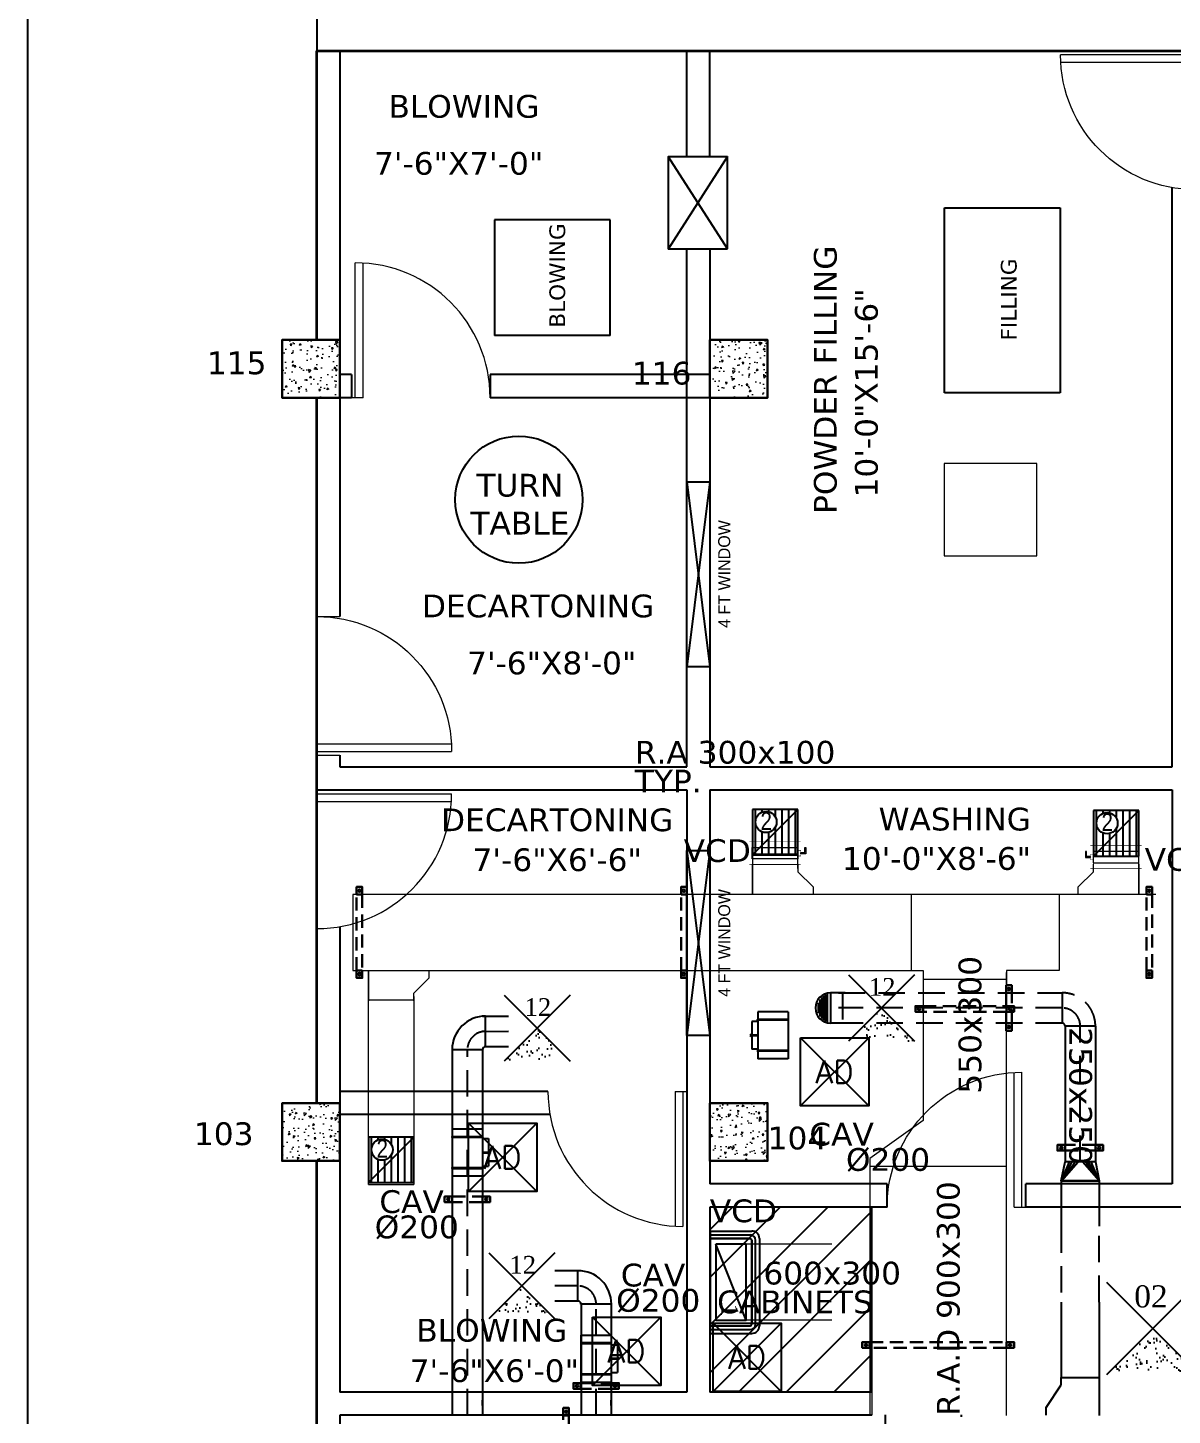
# Model space of a CAD drawing. Header units: millimetres. Extents: x -5691 to 68617, y -23008 to 84113.
# Drawn here: x -2286 to 5258, y 44729 to 53873 of the extents above; entities that cross this region are included whole.
import ezdxf
from ezdxf.enums import TextEntityAlignment as Align

# ---------------------------------------------------------------- set-up
doc = ezdxf.new("R2010")
doc.units = ezdxf.units.MM
doc.header["$LTSCALE"] = 700
doc.header["$MEASUREMENT"] = 0
doc.set_wipeout_variables(frame=1)
doc.linetypes.add('HIDDEN', pattern=[0.375, 0.25, -0.125])
for name, color, linetype in [('Access Door', 7, 'Continuous'), ('architactur xref$0$COLUMN', 8, 'Continuous'), ('architactur xref$0$COLUMN HATCH', 8, 'Continuous'), ('architactur xref$0$OUTER LINE', 8, 'Continuous'), ('architactur xref$0$TEXT', 8, 'Continuous'), ('architactur xref$0$WALL', 8, 'Continuous'), ('architactur xref$0$WINDOOW', 8, 'Continuous'), ('CAV', 4, 'Continuous'), ('duct size', 7, 'Continuous'), ('M-AC-DIFFUSER', 3, 'Continuous'), ('rcp$0$DIF 02', 74, 'Continuous'), ('rcp$0$DIF 12', 84, 'Continuous'), ('rcp$0$DIF 46', 74, 'Continuous'), ('rcp$0$Low pickup 500x200', 10, 'Continuous'), ('rcp$0$Return grill 300x300', 5, 'Continuous'), ('rcp$0$RETURN GRILL-600x300', 5, 'Continuous'), ('rcp$0$X-REF', 8, 'Continuous'), ('Supply Ahu-03', 3, 'Continuous'), ('Supply Ahu-04', 3, 'Continuous'), ('Supply Ahu-05', 3, 'Continuous'), ('X-REF', 8, 'Continuous')]:
    doc.layers.add(name, color=color, linetype=linetype)
for name, color, linetype, lineweight in [('architactur xref$0$AR. COLUMN', 8, 'Continuous', 30), ('architactur xref$0$AR. R.C.C HATCH', 8, 'Continuous', 9), ('Return AHU-02', 1, 'Continuous', 20), ('SA-HANGERS', 21, 'Continuous', 30), ('VCD', 1, 'Continuous', 20)]:
    doc.layers.add(name, color=color, linetype=linetype, lineweight=lineweight)
doc.styles.add('AC-TEXT', font='ROMANS.SHX', dxfattribs={"height": 200})
doc.styles.add('architactur xref$0$H St Bt', font='stylu.ttf')
doc.styles.add('architactur xref$0$VERDANA', font='verdana.ttf')
doc.styles.add('rcp$0$style1', font='ARIALN.TTF')
doc.styles.add('rcp$0$TECHNICBOLD', font='times.ttf', dxfattribs={"height": 10})
doc.styles.add('VERDANA', font='verdana.ttf')

# ---------------------------------------------------------------- blocks, each defined once
blk = doc.blocks.new('*U65')
for p, q in [((0, 0), (0, 37)), ((947.9, 0), (947.9, 37))]:
    blk.add_line(p, q)
for points in [[(0, 0), (-50, 0), (-50, 37), (0, 37)], [(947.9, 37), (997.9, 37), (997.9, 0), (947.9, 0)]]:
    blk.add_lwpolyline(points)
at = {"linetype": 'HIDDEN', "ltscale": 0.5}
for points in [[(0, 37), (947.9, 37)], [(947.9, 0), (0, 0)]]:
    blk.add_lwpolyline(points, dxfattribs=at)
for centre in [(-25, 18.5), (972.9, 18.5)]:
    blk.add_circle(centre, 8.44)
blk = doc.blocks.new('*U70')
for p, q in [((0, 0), (0, 37)), ((500, 0), (500, 37))]:
    blk.add_line(p, q)
for points in [[(0, 0), (-50, 0), (-50, 37), (0, 37)], [(500, 37), (550, 37), (550, 0), (500, 0)]]:
    blk.add_lwpolyline(points)
at = {"linetype": 'HIDDEN', "ltscale": 0.5}
for points in [[(0, 37), (500, 37)], [(500, 0), (0, 0)]]:
    blk.add_lwpolyline(points, dxfattribs=at)
for centre in [(-25, 18.5), (525, 18.5)]:
    blk.add_circle(centre, 8.44)
blk = doc.blocks.new('*U71')
for p, q in [((0, 0), (0, 37)), ((550, 0), (550, 37))]:
    blk.add_line(p, q)
for points in [[(0, 0), (-50, 0), (-50, 37), (0, 37)], [(550, 37), (600, 37), (600, 0), (550, 0)]]:
    blk.add_lwpolyline(points)
at = {"linetype": 'HIDDEN', "ltscale": 0.5}
for points in [[(0, 37), (550, 37)], [(550, 0), (0, 0)]]:
    blk.add_lwpolyline(points, dxfattribs=at)
for centre in [(-25, 18.5), (575, 18.5)]:
    blk.add_circle(centre, 8.44)
blk = doc.blocks.new('*U72')
for p, q in [((0, 0), (0, 37)), ((900, 0), (900, 37))]:
    blk.add_line(p, q)
for points in [[(0, 0), (-50, 0), (-50, 37), (0, 37)], [(900, 37), (950, 37), (950, 0), (900, 0)]]:
    blk.add_lwpolyline(points)
at = {"linetype": 'HIDDEN', "ltscale": 0.5}
for points in [[(0, 37), (900, 37)], [(900, 0), (0, 0)]]:
    blk.add_lwpolyline(points, dxfattribs=at)
for centre in [(-25, 18.5), (925, 18.5)]:
    blk.add_circle(centre, 8.44)
blk = doc.blocks.new('*U81')
for p, q in [((0, 0), (0, 37)), ((200, 0), (200, 37))]:
    blk.add_line(p, q)
for points in [[(0, 0), (-50, 0), (-50, 37), (0, 37)], [(200, 37), (250, 37), (250, 0), (200, 0)]]:
    blk.add_lwpolyline(points)
at = {"linetype": 'HIDDEN', "ltscale": 0.5}
for points in [[(0, 37), (200, 37)], [(200, 0), (0, 0)]]:
    blk.add_lwpolyline(points, dxfattribs=at)
for centre in [(-25, 18.5), (225, 18.5)]:
    blk.add_circle(centre, 8.44)
blk = doc.blocks.new('*U82')
for p, q in [((0, 0), (0, 37)), ((200, 0), (200, 37))]:
    blk.add_line(p, q)
for points in [[(0, 0), (-50, 0), (-50, 37), (0, 37)], [(200, 37), (250, 37), (250, 0), (200, 0)]]:
    blk.add_lwpolyline(points)
at = {"linetype": 'HIDDEN', "ltscale": 0.5}
for points in [[(0, 37), (200, 37)], [(200, 0), (0, 0)]]:
    blk.add_lwpolyline(points, dxfattribs=at)
for centre in [(-25, 18.5), (225, 18.5)]:
    blk.add_circle(centre, 8.44)
blk = doc.blocks.new('A$C4D301BEB')
for p, q in [((-310, 200), (-260, 200)), ((-310, 0), (-310, 200)), ((-260, 0), (-260, 200)), ((-255, 200), (-55, 200)), ((-255, 0), (-255, 200)), ((-246, 200), (-246, 240)), ((-246, 240), (-64, 240)), ((-165, 242.2), (-155, 252.2)), ((-163.6, 240.8), (-165, 242.2)), ((-163.6, 240.8), (-157, 247.4)), ((-157, 200), (-157, 247.4)), ((-155, 252.2), (-145, 242.2)), ((-153, 200), (-153, 247.4)), ((-153, 247.4), (-146.4, 240.8)), ((-146.4, 240.8), (-145, 242.2)), ((-64, 200), (-64, 240)), ((-55, 0), (-55, 200)), ((-50, 200), (0, 200)), ((-50, 0), (-50, 200)), ((-50, 0), (-50, 200)), ((0, 0), (0, 200)), ((-310, 0), (-260, 0)), ((-255, 0), (-55, 0)), ((-50, 0), (0, 0))]:
    blk.add_line(p, q)
for centre, start, end in [((-257.5, 199.1), 19.43656, 160.56344), ((-52.5, 199.1), 19.43656, 160.56344), ((-257.5, 0.9), 199.43656, 340.56344), ((-52.5, 0.9), 199.43656, 340.56344)]:
    blk.add_arc(centre, 2.65, start, end)
blk = doc.blocks.new('architactur xref$0$D1')
at = {"layer": 'architactur xref$0$WINDOOW', "color": 0, "lineweight": 0}
for p, q in [((2995.31, -11647.76), (2960.36, -11647.76)), ((2995.31, -11647.76), (2995.31, -11650.76)), ((2995.31, -11649.76), (2960.31, -11649.76))]:
    blk.add_line(p, q, dxfattribs=at)
blk.add_arc((2995.31, -11649.76), 35, 90, 180, dxfattribs=at)
blk = doc.blocks.new('architactur xref$0$blocking')
at = {"layer": 'architactur xref$0$WINDOOW', "color": 0, "lineweight": 0}
for p, q in [((-14271.08, 16546.94), (-14271.08, 16570.94)), ((-14271.08, 16570.94), (-14247.08, 16570.94)), ((-14247.08, 16570.94), (-14247.08, 16546.94)), ((-14247.08, 16546.94), (-14271.08, 16546.94))]:
    blk.add_line(p, q, dxfattribs=at)
blk = doc.blocks.new('*U198')
at = {"layer": 'architactur xref$0$WALL', "color": 0}
for p, q in [((60520.06, 48188.77), (60526.06, 48188.77)), ((60520.06, 48140.77), (60520.06, 48188.77)), ((60526.06, 48188.77), (60520.06, 48140.77)), ((60520.06, 48188.77), (60526.06, 48140.77)), ((60526.06, 48188.77), (60526.06, 48140.77)), ((60526.06, 48140.77), (60520.06, 48140.77))]:
    blk.add_line(p, q, dxfattribs=at)
at = {"layer": 'architactur xref$0$TEXT', "lineweight": 0, "style": 'architactur xref$0$H St Bt'}
blk.add_text('4 FT WINDOW', height=3.1104, rotation=90, dxfattribs=at).set_placement((60531.34, 48150.84))
blk = doc.blocks.new('*U199')
at = {"layer": 'architactur xref$0$WALL', "color": 0}
for p, q in [((60520.06, 48188.77), (60526.06, 48188.77)), ((60520.06, 48140.77), (60520.06, 48188.77)), ((60526.06, 48188.77), (60520.06, 48140.77)), ((60520.06, 48188.77), (60526.06, 48140.77)), ((60526.06, 48188.77), (60526.06, 48140.77)), ((60526.06, 48140.77), (60520.06, 48140.77))]:
    blk.add_line(p, q, dxfattribs=at)
at = {"layer": 'architactur xref$0$TEXT', "lineweight": 0, "style": 'architactur xref$0$H St Bt'}
blk.add_text('4 FT WINDOW', height=3.1104, rotation=90, dxfattribs=at).set_placement((60531.34, 48150.84))
blk = doc.blocks.new('architactur xref$0$COLUMB 24X24')
at = {"lineweight": 18}
blk.add_wipeout([(600, 0), (600, 600), (0, 600), (0, 0)], dxfattribs=at)
at = {"layer": 'architactur xref$0$AR. R.C.C HATCH'}
h = blk.add_hatch(dxfattribs=at)
h.set_pattern_fill('AR-CONC', color=256, scale=30, style=0)
h.paths.add_polyline_path([(600, 600), (0, 600), (0, 0), (600, 0)])
at = {"layer": 'architactur xref$0$AR. COLUMN'}
blk.add_lwpolyline([(600, 0), (600, 600), (0, 600), (0, 0)], close=True, dxfattribs=at)
blk = doc.blocks.new('architactur xref')
at = {"layer": 'architactur xref$0$COLUMN HATCH', "linetype": 'Continuous'}
for points in [[(102, 2040), (87, 2040), (87, 2025), (102, 2025)], [(102, 1842), (87, 1842), (87, 1827), (102, 1827)]]:
    blk.add_hatch(color=256, dxfattribs=at).paths.add_polyline_path(points)
at = {"layer": 'architactur xref$0$TEXT', "lineweight": 0}
for points in [[(102, 2040), (87, 2040), (87, 2025), (102, 2025)], [(102, 1842), (87, 1842), (87, 1827), (102, 1827)]]:
    blk.add_hatch(color=256, dxfattribs=at).paths.add_polyline_path(points)
at = {"layer": 'architactur xref$0$WALL'}
h = blk.add_hatch(dxfattribs=at)
h.set_pattern_fill('ANSI31', color=256, scale=70, style=0)
h.set_pattern_definition([(45, (-89898.474, -46462.391), (-6.1871843, 6.1871843), [])])
h.paths.add_polyline_path([(129, 1815), (87, 1815), (87, 1767), (129, 1767)])
at = {"layer": 'architactur xref$0$COLUMN', "linetype": 'Continuous'}
for p, q in [((76.18, 2087.58), (91.57, 2087.58)), ((91.57, 2063.66), (76.18, 2087.58)), ((91.57, 2087.58), (76.18, 2063.58)), ((76.18, 2087.58), (76.18, 2063.58)), ((91.57, 2063.66), (91.57, 2087.58)), ((147.94, 2026.25), (147.94, 2074.25)), ((147.94, 2074.25), (177.94, 2074.25)), ((177.94, 2074.25), (177.94, 2026.25)), ((61.1, 2071.13), (31.1, 2071.13)), ((31.1, 2071.13), (31.1, 2041.13)), ((61.1, 2041.13), (61.1, 2071.13)), ((91.57, 2063.58), (76.18, 2063.58)), ((61.1, 2041.13), (31.1, 2041.13)), ((177.94, 2026.25), (147.94, 2026.25))]:
    blk.add_line(p, q, dxfattribs=at)
for points in [[(-24, 2025), (-9, 2025), (-9, 2040), (-24, 2040)], [(87, 2025), (102, 2025), (102, 2040), (87, 2040)], [(-24, 1827), (-9, 1827), (-9, 1842), (-24, 1842)], [(87, 1827), (102, 1827), (102, 1842), (87, 1842)]]:
    blk.add_lwpolyline(points, close=True, dxfattribs=at)
blk.add_circle((37.44, 1998.54), 16.5, dxfattribs=at)
at = {"layer": 'architactur xref$0$OUTER LINE', "linetype": 'Continuous', "ltscale": 12}
blk.add_line((-90, -33), (-90, 2609), dxfattribs=at)
at = {"layer": 'architactur xref$0$TEXT', "lineweight": 0}
for points in [[(-24, 2025), (-9, 2025), (-9, 2040), (-24, 2040)], [(87, 2025), (102, 2025), (102, 2040), (87, 2040)], [(-24, 1827), (-9, 1827), (-9, 1842), (-24, 1842)], [(87, 1827), (102, 1827), (102, 1842), (87, 1842)]]:
    blk.add_lwpolyline(points, close=True, dxfattribs=at)
at = {"layer": 'architactur xref$0$WALL', "linetype": 'Continuous'}
for p, q in [((-15, 2567), (-15, 1968.24)), ((81, 2115), (-15, 2115)), ((-9, 2115), (-9, 1968.24)), ((81, 2087.58), (81, 2115)), ((87, 2087.58), (87, 2115)), ((476, 2115), (87, 2115)), ((207, 1929.24), (207, 2079.52)), ((81, 1929.24), (81, 2063.58)), ((87, 2063.58), (87, 1929.24)), ((-6, 2031), (-9, 2031)), ((-6, 2031), (-6, 2025)), ((30, 2031), (30, 2025)), ((102, 2031), (30, 2031)), ((-6, 2025), (-9, 2025)), ((102, 2025), (30, 2025)), ((-15, 1932.24), (-15, 1923.24)), ((-9, 1932.24), (-9, 1929.24)), ((-9, 1929.24), (81, 1929.24)), ((87, 1929.24), (207, 1929.24)), ((-15, 1923.24), (81, 1923.24)), ((81, 1923.24), (81, 1767)), ((87, 1923.24), (87, 1821)), ((87, 1923.24), (207, 1923.24)), ((207, 1923.24), (207, 1821)), ((-15, 1887.24), (-15, 1457)), ((-9, 1887.76), (-9, 1842)), ((45, 1845), (-9, 1845)), ((45.52, 1839), (-9, 1839)), ((-9, 1835), (-15, 1835)), ((-9, 1836), (-9, 1767)), ((133, 1821), (87, 1821)), ((207, 1821), (169, 1821)), ((133, 1815), (87, 1815)), ((87, 1815), (87, 1767)), ((374, 1815), (169, 1815)), ((81, 1767), (-9, 1767)), ((129, 1767), (87, 1767)), ((-9, 1761), (-9, 1568)), ((129, 1761), (-9, 1761))]:
    blk.add_line(p, q, dxfattribs=at)
at = {"layer": 'architactur xref$0$WALL'}
for p, q in [((133, 1815), (133, 1821)), ((169, 1815), (169, 1821)), ((129, 1767), (129, 1815))]:
    blk.add_line(p, q, dxfattribs=at)
at = {"layer": 'architactur xref$0$WINDOOW', "lineweight": 35}
for p, q in [((-15, 2115), (988, 2115)), ((-15, 675), (-15, 2115))]:
    blk.add_line(p, q, dxfattribs=at)
at = {"layer": 'architactur xref$0$WINDOOW', "lineweight": 0}
for p, q in [((-15, 1968.24), (-9, 1968.24)), ((-15, 1932.24), (-9, 1932.24)), ((189, 1923.24), (207, 1923.24)), ((-8, 1845), (-9, 1845)), ((-6, 1839), (-9, 1839)), ((129, 1767), (129, 1761))]:
    blk.add_line(p, q, dxfattribs=at)
at = {"layer": 'architactur xref$0$COLUMN', "linetype": 'Continuous', "xscale": -1, "rotation": 180}
blk.add_blockref('architactur xref$0$blocking', (14418.93, 18554.92), dxfattribs=at)
at = {"layer": 'architactur xref$0$WALL'}
for name, p in [('*U199', (-60439.06, -46185.55)), ('*U198', (-60439.06, -46281.27))]:
    blk.add_blockref(name, p, dxfattribs=at)
at = {"layer": 'architactur xref$0$WINDOOW', "lineweight": 0, "xscale": -1}
for p, rotation in [((-2782.31, -9535.76), 180), ((-11481.76, 4810.31), 90)]:
    blk.add_blockref('architactur xref$0$D1', p, dxfattribs=dict(at, rotation=rotation))
at = {"layer": 'architactur xref$0$WINDOOW', "lineweight": 0}
for p, rotation in [((11644.76, 5020.31), 270), ((2980.31, -9727.51), 180), ((-11569.76, -1150.31), 90)]:
    blk.add_blockref('architactur xref$0$D1', p, dxfattribs=dict(at, rotation=rotation))
at = {"layer": 'architactur xref$0$WINDOOW', "lineweight": 0, "xscale": -1}
blk.add_blockref('architactur xref$0$D1', (2980.31, 13583), dxfattribs=at)
at = {"layer": 'architactur xref$0$COLUMN', "linetype": 'Continuous', "style": 'architactur xref$0$VERDANA'}
for s, p in [('BLOWING', (49.45, 2043.17)), ('FILLING', (166.61, 2039.85))]:
    blk.add_text(s, height=4.082, rotation=90, dxfattribs=at).set_placement(p)
at = {"layer": 'architactur xref$0$TEXT', "lineweight": 0, "style": 'architactur xref$0$VERDANA'}
for s, height, p in [('BLOWING', 5.906, (3.6, 2097.66)), ('7\'-6"X7\'-0"', 5.9055, (-0.15, 2082.88)), ('DECARTONING', 5.9055, (12.3, 1968.03)), ('7\'-6"X8\'-0"', 5.9055, (24, 1953.24)), ('DECARTONING', 5.9055, (17.25, 1912.54, -0.01)), ('WASHING', 5.906, (130.8, 1912.73, 2.95)), ('7\'-6"X6\'-6"', 5.9055, (25.44, 1902.19, -0.01)), ('10\'-0"X8\'-6"', 5.9055, (121.28, 1902.51, 2.95)), ('CABINETS', 5.906, (88.89, 1787.46)), ('BLOWING', 5.906, (10.84, 1780.11)), ('7\'-6"X6\'-0"', 5.9055, (9.12, 1769.61))]:
    blk.add_text(s, height=height, dxfattribs=at).set_placement(p)
for s, p in [('POWDER FILLING', (119.92, 1994.85)), ('10\'-0"X15\'-6"', (130.57, 1999.13))]:
    blk.add_text(s, height=5.9055, rotation=90, dxfattribs=at).set_placement(p)
at = {"layer": 'architactur xref$0$TEXT', "lineweight": 0, "char_height": 5.906, "attachment_point": 5, "style": 'architactur xref$0$VERDANA'}
for s, insert, width in [('115', (-35.79, 2034), 5.1391), ('116', (74.5, 2031.33), 5.6792), (' TURN\\P TABLE ', (36.43, 1997.39), 36.7697), ('103', (-39.15, 1833.99), 5.1391), ('104', (109.73, 1832.87, 16.01), 5.1391)]:
    blk.add_mtext(s, dxfattribs=dict(at, insert=insert, width=width))
at = {"layer": 'architactur xref$0$AR. COLUMN', "xscale": 0.02500000000000233, "yscale": 0.02500000000000233, "zscale": 0.02500000000000233, "rotation": 180}
for p in [(-9, 2040), (102, 2040), (-9, 1842), (102, 1842)]:
    blk.add_blockref('architactur xref$0$COLUMB 24X24', p, dxfattribs=at)
blk.add_blockref('architactur xref$0$COLUMB 24X24', (102, 1842), dxfattribs=at)
blk = doc.blocks.new('AD')
at = {"layer": 'M-AC-DIFFUSER', "color": 2}
for p, q in [((225, 225), (-225, -225)), ((225, -225), (-225, 225))]:
    blk.add_line(p, q, dxfattribs=at)
blk.add_lwpolyline([(-225, 225), (225, 225), (225, -225), (-225, -225)], close=True, dxfattribs=at)
at = {"layer": 'M-AC-DIFFUSER', "color": 2, "style": 'AC-TEXT'}
blk.add_text('AD', height=150, dxfattribs=at).set_placement((0, 0), align=Align.MIDDLE_CENTER)
blk = doc.blocks.new('*U131')
at = {"linetype": 'Continuous', "const_width": 5}
for points in [[(401, -75), (401, -75), (-25, -75), (0, -75), (0, 125), (-25, 125), (0, 125), (401, 125), (426, 125), (401, 125), (401, -75), (426, -75), (401, -75)], [(401, 25), (0, 25)]]:
    blk.add_lwpolyline(points, dxfattribs=at)
at = {"linetype": 'Continuous'}
for points in [[(-25, 20), (-25, 30), (-60, 30), (-60, 75), (-70, 75), (-70, 20), (-25, 20)], [(401, 75), (0, 75), (0, -25), (401, -25)]]:
    blk.add_lwpolyline(points, close=True, dxfattribs=at)
at = {"linetype": 'Continuous', "const_width": 5}
blk.add_lwpolyline([(0, 0), (0, 50), (-25, 50), (-25, 0)], close=True, dxfattribs=at)
blk = doc.blocks.new('*U80')
for p, q in [((0, 0), (0, 37)), ((200, 0), (200, 37))]:
    blk.add_line(p, q)
for points in [[(0, 0), (-50, 0), (-50, 37), (0, 37)], [(200, 37), (250, 37), (250, 0), (200, 0)]]:
    blk.add_lwpolyline(points)
at = {"linetype": 'HIDDEN', "ltscale": 0.5}
for points in [[(0, 37), (200, 37)], [(200, 0), (0, 0)]]:
    blk.add_lwpolyline(points, dxfattribs=at)
for centre in [(-25, 18.5), (225, 18.5)]:
    blk.add_circle(centre, 8.44)
blk = doc.blocks.new('rcp$0$DIFF CODE-12')
at = {"layer": 'rcp$0$DIF 12'}
h = blk.add_hatch(dxfattribs=at)
h.set_pattern_fill('AR-SAND', color=256, scale=50, style=0)
h.paths.add_polyline_path([(-20771.6, -48936.5), (-20336.6, -48936.5), (-20554.1, -48719)])
for p, q in [((-20336.6, -48501.5), (-20771.6, -48936.5)), ((-20771.6, -48501.5), (-20336.6, -48936.5))]:
    blk.add_line(p, q, dxfattribs=at)
at = {"layer": 'rcp$0$DIF 12', "color": 1, "style": 'rcp$0$TECHNICBOLD'}
blk.add_text('12', height=116.49, dxfattribs=at).set_placement((-20636.9, -48638))
blk = doc.blocks.new('rcp$0$DIFF CODE-2')
at = {"layer": 'rcp$0$DIF 02'}
h = blk.add_hatch(dxfattribs=at)
h.set_pattern_fill('AR-SAND', color=256, scale=50, style=0)
h.paths.add_polyline_path([(-20872.6, -48009.6), (-20262.6, -48009.6), (-20567.6, -47704.6)])
for p, q in [((-20872.6, -47399.6), (-20262.6, -48009.6)), ((-20262.6, -47399.6), (-20872.6, -48009.6))]:
    blk.add_line(p, q, dxfattribs=at)
at = {"layer": 'rcp$0$DIF 02', "color": 1, "style": 'rcp$0$TECHNICBOLD'}
blk.add_text('02', height=145.64, dxfattribs=at).set_placement((-20690.5, -47565.6))
blk = doc.blocks.new('rcp$0$grill 2')
at = {"layer": 'rcp$0$Return grill 300x300'}
for p, q in [((-181725.9, 9716.9), (-182025.9, 9716.9)), ((-182025.9, 9716.9), (-182025.9, 9416.9)), ((-181725.9, 9716.9), (-182025.9, 9416.9)), ((-182007.4, 9716.9), (-182007.4, 9416.9)), ((-181963.7, 9716.9), (-181963.7, 9698)), ((-181919.9, 9716.9), (-181919.9, 9701.3)), ((-181876.2, 9716.9), (-181876.2, 9668)), ((-181832.4, 9716.9), (-181832.4, 9416.9)), ((-181788.7, 9716.9), (-181788.7, 9416.9)), ((-181744.9, 9716.9), (-181744.9, 9416.9)), ((-181725.9, 9416.9), (-181725.9, 9716.9)), ((-181963.7, 9569.2), (-181963.7, 9416.9)), ((-181919.9, 9566), (-181919.9, 9416.9)), ((-181876.2, 9599.2), (-181876.2, 9416.9)), ((-182025.9, 9416.9), (-181725.9, 9416.9))]:
    blk.add_line(p, q, dxfattribs=at)
blk.add_ellipse((-181935.9, 9633.6), major_axis=(49.3, 49.3), ratio=1, start_param=5.497787, end_param=11.780972, dxfattribs=at)
at = {"layer": 'rcp$0$Return grill 300x300', "color": 7, "style": 'rcp$0$style1'}
blk.add_text('2', height=117.4, dxfattribs=at).set_placement((-181934.8, 9581.9, -0.4), align=Align.CENTER)
blk = doc.blocks.new('rcp$0$lowpick up 500x200')
at = {"layer": 'rcp$0$Low pickup 500x200', "color": 6}
for p, q in [((-37.5, 187.5), (537.5, 187.5)), ((-87.5, -137.5), (-87.5, 137.5)), ((-37.5, -137.5), (-37.5, 127.5)), ((-27.5, 137.5), (527.5, 137.5)), ((537.5, -137.5), (537.5, 127.5)), ((587.5, -137.5), (587.5, 137.5)), ((-87.5, -137.5), (-37.5, -137.5)), ((537.5, -137.5), (587.5, -137.5))]:
    blk.add_line(p, q, dxfattribs=at)
at = {"layer": 'rcp$0$Low pickup 500x200', "color": 40}
for p, q in [((-62.5, -137.5), (-62.5, 127.5)), ((527.5, 162.5), (-27.5, 162.5)), ((562.5, -137.5), (562.5, 127.5))]:
    blk.add_line(p, q, dxfattribs=at)
at = {"layer": 'rcp$0$Low pickup 500x200'}
blk.add_line((500, 100), (0, -100), dxfattribs=at)
at = {"layer": 'rcp$0$Low pickup 500x200', "color": 6}
for points in [[(-37.5, 127.5), (-37.5, -137.5), (537.5, -137.5), (537.5, 127.5)], [(527.5, 137.5), (-27.5, 137.5)]]:
    blk.add_lwpolyline(points, dxfattribs=at)
at = {"layer": 'rcp$0$Low pickup 500x200'}
blk.add_lwpolyline([(0, -100), (500, -100), (500, 100), (0, 100)], close=True, dxfattribs=at)
at = {"layer": 'rcp$0$Low pickup 500x200', "color": 6}
for centre, radius, start, end in [((-37.5, 137.5), 50, 90, 180), ((537.5, 137.5), 50, 0, 90), ((-27.5, 127.5), 10, 90, 180), ((527.5, 127.5), 10, 0, 90)]:
    blk.add_arc(centre, radius, start, end, dxfattribs=at)
at = {"layer": 'rcp$0$Low pickup 500x200', "color": 40}
for centre, start, end in [((-27.5, 127.5), 90, 180), ((527.5, 127.5), 0, 90)]:
    blk.add_arc(centre, 35, start, end, dxfattribs=at)
at = {"layer": 'rcp$0$Low pickup 500x200', "color": 6, "style": 'rcp$0$TECHNICBOLD'}
blk.add_text('1', height=110.8, dxfattribs=at).set_placement((392.3, -63.2))
blk = doc.blocks.new('rcp')
at = {"layer": 'rcp$0$X-REF', "xscale": 25.39999999999418, "yscale": 25.39999999999418, "zscale": 25.39999999999418}
blk.add_blockref('architactur xref', (0, 0), dxfattribs=at)
at = {"layer": 'rcp$0$DIF 46'}
for name, p in [('rcp$0$DIFF CODE-12', (23894.5, 96132.3)), ('rcp$0$DIFF CODE-12', (21625.5, 95999.5)), ('rcp$0$DIFF CODE-12', (21525.5, 94300.8)), ('rcp$0$DIFF CODE-2', (25697.7, 93005.6))]:
    blk.add_blockref(name, p, dxfattribs=at)
at = {"layer": 'rcp$0$Low pickup 500x200', "ltscale": 8, "rotation": 270}
blk.add_blockref('rcp$0$lowpick up 500x200', (2348.7, 45856.1, -12.5), dxfattribs=at)
at = {"layer": 'rcp$0$RETURN GRILL-600x300'}
for p in [(184516.3, 39005.1), (186763.9, 38997.3, 100), (181985.5, 36846.1)]:
    blk.add_blockref('rcp$0$grill 2', p, dxfattribs=at)

msp = doc.modelspace()

# ---------------------------------------------------------------- block references
at = {"layer": 'X-REF', "ltscale": 8}
msp.add_blockref('rcp', (0, 0), dxfattribs=at)

# ---------------------------------------------------------------- next in the draw order: block references
at = {"layer": 'X-REF', "xscale": 25.39999999999418, "yscale": 25.39999999999418, "zscale": 25.39999999999418}
msp.add_blockref('architactur xref', (0, 0), dxfattribs=at)

# ---------------------------------------------------------------- next in the draw order: linework, layer by layer
at = {"layer": 'Return AHU-02'}
for p, q in [((4738, 48543.3, 100.5), (4738, 48443.8, 100)), ((2490.3, 48458.3), (2490.3, 48358.3, 0)), ((2790.4, 48357.8, -0.5), (2790.1, 48458, -100.2)), ((4738, 48443.8, 100), (4738, 48418.8, 100)), ((5037.9, 48357.9, 49.5), (5038, 48457.8, 99.8)), ((2490.3, 48161.1, 25), (2490.3, 48361.1, 25)), ((2490.3, 48358.3, 0), (2490.3, 48333.3)), ((2490.3, 48333.3), (2490.3, 48161.1, 7.7)), ((2790.1, 48358, -100.5), (2490.4, 48357.8, 0.2)), ((2790.3, 48361.1, 25), (2790.3, 48311.1, 25)), ((2790.3, 48333.3, 0), (2790.3, 48358.3, 0)), ((2790.3, 48311.1, 25), (2890.3, 48211.1, 25)), ((4638, 48211.1, 125), (4738, 48311.1, 125)), ((4738, 48311.1, 125), (4738, 48361.1, 125)), ((5038, 48361.1, 125), (5038, 48161.1, 25)), ((5038, 48333.3, 100), (5038, 48357.8, 99.5)), ((5038, 48161.1, 107.7), (5038, 48333.3, 100)), ((2890.3, 48211.1, 25), (2890.3, 48161.1, -75)), ((4638, 48161.1, 125), (4638, 48211.1, 125)), ((-143.5, 48161.1, 25), (-143.5, 47661.1, 25)), ((5149.6, 48161.1, 25), (-143.5, 48161.1, 25)), ((3539.9, 47661.1, 25), (3539.9, 48161.1, 25)), ((4512, 48161.1, 25), (4512, 47661.1, 25)), ((-143.5, 47661.1, 25), (3614.9, 47661.1, 25)), ((-40.4, 47661.1, 75.1), (-40.4, 47461.1, 75.1)), ((-40.4, 47488.9, 50.1), (-40.4, 47661.1, 57.8)), ((359.6, 47611.1, 75.1), (359.6, 47661.1, -24.9)), ((3614.9, 47661.1, 25), (3614.9, 46670.9, 25)), ((4512, 47661.1, 25), (4164.9, 47661.1, 25)), ((4164.9, 47661.1, 25), (4164.9, 47494.1, 131.7)), ((4164.9, 46412, 25), (4164.9, 47646.6, 25)), ((259.6, 47511.1, 75.1), (359.6, 47611.1, 75.1)), ((3614.9, 47602.8, 25), (4164.9, 47602.8, 25)), ((-40.4, 47463.9, 50.1), (-40.4, 47488.9, 50.1)), ((259.4, 47464.2, -50.3), (-40.4, 47464.4, 50.3)), ((-40.4, 46250.8, 50.1), (-40.4, 47463.9, 50.1)), ((259.6, 47464.4, 49.7), (259.4, 46251.1, -50.1)), ((259.6, 47461.1, 75.1), (259.6, 47511.1, 75.1)), ((259.6, 47488.9, 50.1), (259.6, 47463.9, 50.1)), ((3614.9, 46670.9, 25), (3264.9, 46420.9, 25)), ((4164.9, 44728.1, 25), (4164.9, 46720.9, 25)), ((3264.9, 46420.9, 25), (3264.9, 44728.1, 25)), ((3264.9, 46370.9, 25), (4164.9, 46370.9, 25)), ((-40.4, 46250.8, 50.1), (259.4, 46251.1, -50.1))]:
    msp.add_line(p, q, dxfattribs=at)
at = {"layer": 'Return AHU-02', "extrusion": (0, 1, 0)}
msp.add_line((3014.9, 45856, 50), (2448.7, 45856.1, -12.5), dxfattribs=at)
at = {"layer": 'Return AHU-02', "extrusion": (0, -1, 0)}
for p, q in [((2448.7, 45475.3, 237.5), (2448.7, 45475.3, -12.5)), ((3083.4, 45475.3, 237.5), (3083.4, 45475.3, -12.5)), ((3014.9, 45356, 50), (2448.7, 45356, -12.5))]:
    msp.add_line(p, q, dxfattribs=at)
at = {"layer": 'Supply Ahu-03', "linetype": 'HIDDEN', "ltscale": 600}
for p, q in [((4532.4, 47513.3), (4532.4, 47313.3)), ((4751.4, 47294.3), (4551.4, 47294.3))]:
    msp.add_line(p, q, dxfattribs=at)
at = {"layer": 'Supply Ahu-03'}
for p, q in [((711.8, 47359.4, 641), (883.3, 47359.5, 482.2)), ((711.8, 47359.4, 641), (883.3, 47359.5, 482.2)), ((731.6, 47159.4, 428.4), (883.3, 47159.5, 190.3)), ((731.6, 47159.4, 428.4), (883.3, 47159.5, 190.3)), ((1360.4, 45681.7, 641), (1188.9, 45681.8, 482.2)), ((1360.4, 45681.7, 641), (1188.9, 45681.8, 482.2)), ((1340.6, 45481.7, 428.4), (1188.9, 45481.8, 190.3)), ((1340.6, 45481.7, 428.4), (1188.9, 45481.8, 190.3)), ((4426.3, 44779.4, 419.2), (4526.3, 44929.4, 419.2)), ((4526.3, 44979.1, 419.2), (4776.3, 44979.1, 419.2)), ((4526.3, 44929.1, 419.2), (4526.3, 44979.1, 419.2)), ((711.4, 44792.6, -102.6), (711.4, 44829.4, 414.7)), ((1560.4, 44792.6, -102.6), (1560.4, 44829.4, 414.7)), ((4426.3, 44729.4, 419.2), (4426.3, 44779.4, 419.2))]:
    msp.add_line(p, q, dxfattribs=at)
at = {"layer": 'Supply Ahu-03', "ltscale": 600}
for p, q in [((731.6, 47159.4, 428.4), (731.6, 47359.2, 416)), ((731.6, 47159.4, 428.4), (731.6, 47359.2, 416)), ((511.8, 47139.2, 414.7), (711.4, 47139.2, 429.7)), ((511.8, 47139.2, 414.7), (711.4, 47139.2, 429.7)), ((4526.4, 46273.9, 286.5), (4551.4, 46398.9, 411.5)), ((4526.7, 46275.3, 288), (4637.3, 46398.9, 403.7)), ((4526.7, 46275.3, 288), (4618, 46398.9, 403.7)), ((4526.7, 46275.3, 288), (4598.8, 46398.9, 403.7)), ((4526.7, 46275.3, 288), (4579.5, 46398.9, 403.7)), ((4751.4, 46398.9, 411.5), (4551.4, 46398.9, 411.5)), ((4776.2, 46275.3, 288), (4665.6, 46398.9, 403.7)), ((4776.2, 46275.3, 288), (4684.9, 46398.9, 403.7)), ((4776.2, 46275.3, 288), (4704.1, 46398.9, 403.7)), ((4776.2, 46275.3, 288), (4723.4, 46398.9, 403.7)), ((4751.4, 46398.9, 411.5), (4776.4, 46273.9, 286.5)), ((4776.4, 46273.9, 286.5), (4526.4, 46273.9, 286.5)), ((4526.4, 46273.9, 286.5), (4776.4, 46273.9, 286.5)), ((1340.6, 45481.7, 428.4), (1340.6, 45681.4, 416)), ((1340.6, 45481.7, 428.4), (1340.6, 45681.4, 416)), ((1560.4, 45461.5, 414.7), (1360.8, 45461.5, 429.7)), ((1560.4, 45461.5, 414.7), (1360.8, 45461.5, 429.7))]:
    msp.add_line(p, q, dxfattribs=at)
at = {"layer": 'Supply Ahu-03', "linetype": 'HIDDEN'}
msp.add_line((3368, 43782, 373.5), (3367.8, 44732, 364.7), dxfattribs=at)
at = {"layer": 'Supply Ahu-03', "linetype": 'HIDDEN', "elevation": 411.5}
msp.add_lwpolyline([(4651.4, 46398.9), (4651.4, 47294.3, 0.414486), (4532.4, 47413.3), (3058, 47413.3)], format="xyb", dxfattribs=at)
at = {"layer": 'Supply Ahu-03', "linetype": 'HIDDEN'}
for radius in [219.1, 19.1]:
    msp.add_arc((4532.3, 47294.2), radius, 0.03191, 89.96809, dxfattribs=at)
at = {"layer": 'Supply Ahu-03', "ltscale": 600}
for centre, radius, start, end in [((730.3, 47140.6, 422.2), 218.8, 89.64139, 180.35861), ((730.3, 47140.6, 422.2), 218.8, 89.64139, 180.35861), ((731.7, 47139.4, 428.4), 20.1, 90.14, 180.41303), ((731.7, 47139.4, 428.4), 20.1, 90.14, 180.41303), ((1341.9, 45462.8, 422.2), 218.8, 359.64139, 90.35861), ((1341.9, 45462.8, 422.2), 218.8, 359.64139, 90.35861), ((1340.5, 45461.6, 428.4), 20.1, 359.58697, 89.86), ((1340.5, 45461.6, 428.4), 20.1, 359.58697, 89.86)]:
    msp.add_arc(centre, radius, start, end, dxfattribs=at)
at = {"layer": 'Supply Ahu-04', "linetype": 'HIDDEN'}
for p, q in [((3058, 47513.3), (4532.4, 47513.3)), ((4532.4, 47313.3), (3058, 47313.3))]:
    msp.add_line(p, q, dxfattribs=at)
at = {"layer": 'Supply Ahu-04'}
for p, q in [((4551.4, 47294.3, 0.1), (4551.4, 46398.9, -107.1)), ((4751.4, 47294.3, 0.1), (4751.4, 46398.9, -107.1)), ((511.8, 47139.2, 414.7), (511.8, 44729.4, 414.7)), ((511.8, 47139.2, 414.7), (511.8, 44729.4, -114)), ((711.4, 47139.2, 414.7), (711.4, 44729.4, 414.7)), ((711.4, 47139.2, 414.7), (711.4, 44729.4, -114)), ((1360.8, 45461.5, 414.7), (1360.8, 44729.4, 414.7)), ((1360.8, 45461.5, 414.7), (1360.8, 44729.4, -114)), ((1560.4, 45461.5, 414.7), (1560.4, 44729.4, 414.7)), ((1560.4, 45461.5, 414.7), (1560.4, 44729.4, -114))]:
    msp.add_line(p, q, dxfattribs=at)
at = {"layer": 'Supply Ahu-05'}
for p, q in [((2934.4, 47469.6, 411.5), (2934.4, 47357, 411.5)), ((2945.8, 47483.5, 411.5), (2945.8, 47343.1, 411.5)), ((2957.3, 47493.5, 411.5), (2957.3, 47333.1, 411.5)), ((2969.1, 47501.1, 411.5), (2969.1, 47325.5, 411.5)), ((2984, 47507.7, 411.5), (2984, 47318.9, 411.5)), ((3005.6, 47513.3, 411.5), (3005.6, 47313.3, 411.5)), ((2922.9, 47447.1, 411.5), (2922.9, 47379.5, 411.5)), ((4526.4, 46273.9, 286.5), (4526.4, 45975.3, 411.5)), ((4776.4, 46273.9, 286.5), (4776.4, 45975.3, 411.5)), ((4526.4, 45475.3, 411.5), (4526.3, 44979.1, 419.2)), ((4776.4, 45475.3, 411.5), (4776.3, 44728.1, 395))]:
    msp.add_line(p, q, dxfattribs=at)
at = {"layer": 'Supply Ahu-05', "ltscale": 8}
for p, q in [((3102, 47513.2, -31.8), (3005.6, 47513.3, -31.8)), ((3101.9, 47313.2, -31.8), (3005.5, 47313.3, -31.8)), ((2955.3, 44729.4), (2955.3, 44728.1))]:
    msp.add_line(p, q, dxfattribs=at)
at = {"layer": 'Supply Ahu-05', "linetype": 'HIDDEN'}
for p, q in [((3084.3, 47513.3, 411.5), (3084.3, 47313.3, 411.5)), ((4526.4, 45975.3, 411.5), (4526.4, 45475.3, 50)), ((4776.4, 45475.3, 411.5), (4776.4, 45975.3, 411.5)), ((3868, 43932, 373.5), (3868, 44732, 373.5))]:
    msp.add_line(p, q, dxfattribs=at)
for points in [[(611.7, 44729.4), (611.6, 47139.2, -0.414339), (731.6, 47259.3), (883.3, 47259.6)], [(611.8, 44729.4), (611.6, 47139.2, -0.414339), (731.6, 47259.3), (883.3, 47259.6)], [(1460.5, 44729.4), (1460.6, 45461.5, 0.414339), (1340.6, 45581.5), (1188.9, 45581.8)], [(1460.4, 44729.4), (1460.6, 45461.5, 0.414339), (1340.6, 45581.5), (1188.9, 45581.8)]]:
    msp.add_lwpolyline(points, format="xyb", dxfattribs=at)
at = {"layer": 'Supply Ahu-05'}
msp.add_ellipse((3005.6, 47413.3, 411.5), major_axis=(0, -100), ratio=1, start_param=3.141593, end_param=6.283185, dxfattribs=at)

# ---------------------------------------------------------------- next in the draw order: block references
at = {"layer": 'Access Door'}
for p in [(3032, 46992.5), (843.6, 46429, 25), (1660.8, 45151.1, 0.3), (2455.8, 45111.3)]:
    msp.add_blockref('AD', p, dxfattribs=at)
at = {"layer": 'CAV', "xscale": -1, "rotation": 90}
msp.add_blockref('A$C4D301BEB', (2725.7, 47077.8, -31.8), dxfattribs=at)
at = {"layer": 'CAV', "rotation": 270}
for p in [(511.4, 46306.3), (1360.4, 44947.8)]:
    msp.add_blockref('A$C4D301BEB', p, dxfattribs=at)
at = {"layer": 'SA-HANGERS'}
for name, p, rotation in [('*U70', (-81, 47661.1, 25), 90.00377996800809), ('*U70', (2057.4, 47661.1, 25), 90.00377996800809), ('*U70', (5125, 47661.1, 25), 90.00377996800809), ('*U71', (4164.9, 47425.8, 131.7), 180.003779968008), ('*U80', (511.8, 46133.8, 194.1), 0.003779968007995184), ('*U72', (4164.9, 45211.2, 25), 180.003779968008), ('*U80', (1360.4, 44904.1, 415), 0.003779968007995184), ('*U65', (1244.1, 44728.1, 257.7), 270.0018899840079)]:
    msp.add_blockref(name, p, dxfattribs=dict(at, rotation=rotation))
at = {"layer": 'SA-HANGERS', "xscale": -1}
for name, p, rotation in [('*U82', (4200.2, 47513.3), 89.99622003199204), ('*U81', (4551.4, 46510.5, -107), 179.996220031992)]:
    msp.add_blockref(name, p, dxfattribs=dict(at, rotation=rotation))
at = {"layer": 'VCD', "ltscale": 100, "yscale": 0.7499999999996448, "zscale": 0.7499999999996448}
for p, xscale in [((2790.6, 48414.5, -33.2), -0.7499999999996448), ((4737.5, 48389.5, 66.8), 0.7499999999996448)]:
    msp.add_blockref('*U131', p, dxfattribs=dict(at, xscale=xscale))

# ---------------------------------------------------------------- next in the draw order: texts
at = {"layer": 'duct size', "style": 'VERDANA'}
for s, p in [('R.A 300x100', (1715.4, 49023.9, 415)), ('TYP.', (1715.4, 48833.7, 415)), ('VCD', (2037.3, 48375.8, 25)), ('VCD', (5076.2, 48317.4, 25)), ('CAV', (2865.7, 46506.9, 0.3)), ('%%C200', (3107.2, 46340.2, 804.8)), ('CAV', (31.5, 46062.4, 0.3)), ('VCD', (2209.8, 46001.7)), ('%%C200', (0.9, 45895.8, 804.8)), ('CAV', (1623, 45578.3, 0.3)), ('600x300', (2562.6, 45591.3)), ('%%C200', (1592.4, 45411.6, 804.8))]:
    msp.add_text(s, height=150, dxfattribs=at).set_placement(p)
for s, rotation, p in [('550x300', 90, (3999.1, 46849.1, 175)), ('250x250', 270, (4579.3, 47286.8, 106.7)), ('R.A.D 900x300', 90, (3856.4, 44725.9, 25))]:
    msp.add_text(s, height=150, rotation=rotation, dxfattribs=at).set_placement(p)

doc.saveas('drawing.dxf')
